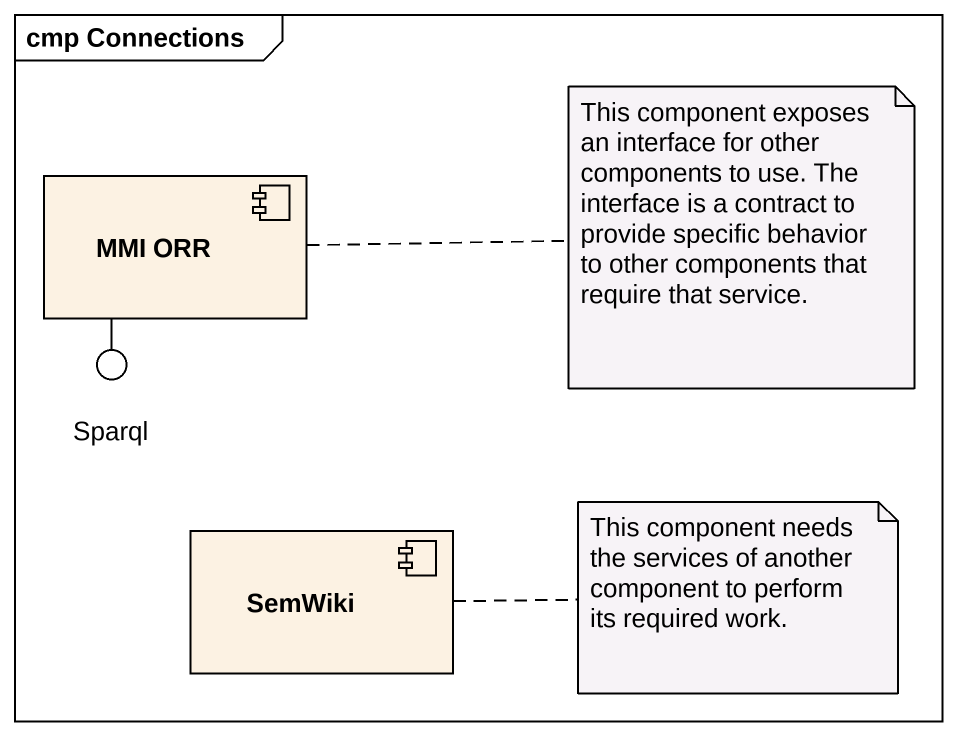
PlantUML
@startuml
mainframe cmp Connections
component "MMI ORR" as MMI_ORR
() Sparql
component SemWiki
MMI_ORR -- Sparql
note right of MMI_ORR : This component exposes an interface for other components to use. The interface is a contract to provide specific behavior to other components that require that service.
note right of SemWiki : This component needs the services of another component to perform its required work.
@enduml
